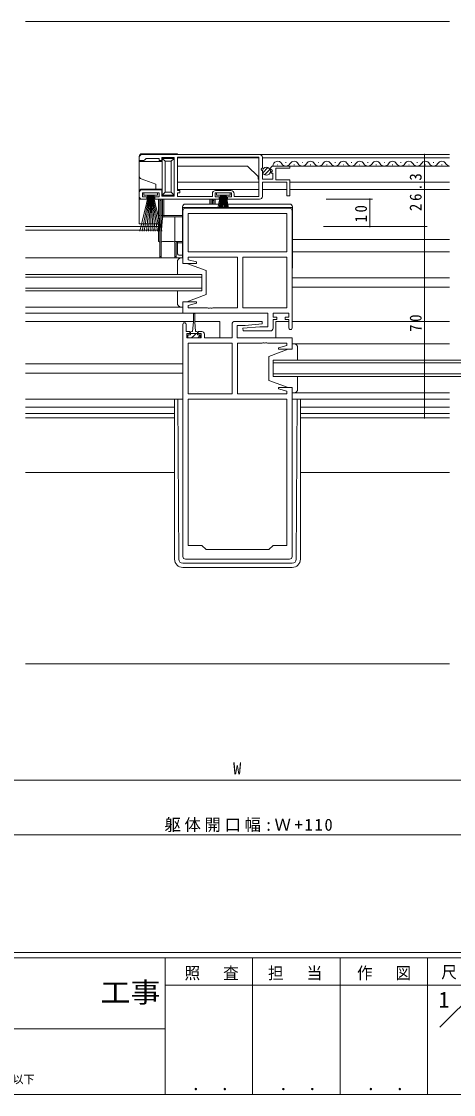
# Model space of a CAD drawing. Units: millimetres, scale not verified. Extents: x -594 to 539, y -420 to 386.
# Drawn here: x 93.5 to 251.5, y -420 to -27.5 of the extents above; entities that cross this region are included whole.
import ezdxf
from ezdxf.enums import TextEntityAlignment as Align

# ---------------------------------------------------------------- set-up
doc = ezdxf.new("R2010")
doc.units = ezdxf.units.MM
doc.header["$LTSCALE"] = 2
for name, color, linetype, lineweight in [('0-1_YKK_ZWAK', 7, 'Continuous', 9), ('0-3_YKK_11', 7, 'Continuous', 9), ('0-4_YKK_12', 2, 'Continuous', 9), ('0-5_YKK_13', 4, 'Continuous', 9), ('0-6_YKK_D', 6, 'Continuous', 9), ('0-7_YSS_K', 3, 'Continuous', 9)]:
    doc.layers.add(name, color=color, linetype=linetype, lineweight=lineweight)
doc.layers.add('0-2_USER1', color=4, linetype='Continuous')
doc.styles.add('ＭＳ ゴシック', font='')
doc.styles.get('ＭＳ ゴシック').set_extended_font_data('MS Gothic')

msp = doc.modelspace()

# ---------------------------------------------------------------- linework, layer by layer
at = {"layer": '0-1_YKK_ZWAK'}
for p, q in [((510, -368), (-590, -368)), ((456, -370), (-590, -370)), ((146, -370), (146, -420)), ((178, -370), (178, -420)), ((210, -370), (210, -420)), ((242, -370), (242, -420)), ((243.406, -379.999), (146, -379.999)), ((243.406, -379.999), (272, -379.999)), ((246.529, -395.337), (260.376, -381.49)), ((-38, -395.999), (146, -395.999)), ((-590, -420), (456, -420))]:
    msp.add_line(p, q, dxfattribs=at)
at = {"layer": '0-3_YKK_11'}
for p, q in [((136.589, -77.188), (136.589, -78.388)), ((136.589, -78.388), (138.289, -78.388)), ((180.589, -76.188), (137.589, -76.188)), ((138.289, -78.388), (138.589, -78.088)), ((138.589, -78.088), (139.089, -77.588)), ((139.089, -77.588), (143.789, -77.588)), ((143.789, -77.588), (143.789, -78.388)), ((143.789, -78.388), (144.789, -78.388)), ((144.789, -77.288), (149.389, -77.288)), ((144.789, -78.388), (144.789, -77.288)), ((149.389, -77.288), (149.389, -91.388)), ((150.589, -77.088), (180.289, -77.088)), ((150.589, -89.288), (150.589, -77.088)), ((150.589, -77.088), (180.289, -77.088)), ((180.289, -77.088), (180.289, -91.488)), ((181.589, -81.02), (181.589, -77.188)), ((181.136, -81.56), (181.589, -81.02)), ((181.289, -81.888), (181.136, -81.56)), ((181.589, -82.188), (181.289, -81.888)), ((181.589, -85.188), (181.589, -82.188)), ((184.39, -81.57), (184.641, -81.781)), ((184.641, -81.781), (184.96, -81.696)), ((185.23, -82.164), (184.665, -82.73)), ((184.96, -81.696), (185.23, -82.164)), ((191.589, -80.388), (185.685, -80.388)), ((186.489, -81.188), (191.589, -81.188)), ((186.489, -85.388), (186.489, -81.188)), ((191.589, -81.188), (191.589, -80.388)), ((185.389, -85.188), (181.589, -85.188)), ((181.589, -86.288), (190.589, -86.288)), ((181.589, -91.488), (181.589, -86.288)), ((184.665, -82.73), (184.772, -82.988)), ((184.772, -82.988), (185.389, -82.988)), ((185.389, -82.988), (185.389, -85.188)), ((191.589, -85.388), (186.489, -85.388)), ((190.589, -86.288), (190.589, -91.288)), ((191.589, -91.288), (191.589, -85.388)), ((136.589, -90.088), (136.589, -91.488)), ((144.789, -89.088), (137.589, -89.088)), ((137.789, -90.188), (143.789, -90.188)), ((137.789, -91.688), (137.789, -90.188)), ((143.789, -90.188), (143.789, -91.688)), ((144.789, -91.388), (144.789, -89.088)), ((151.389, -89.288), (150.589, -89.288)), ((150.589, -90.188), (151.389, -90.188)), ((150.589, -91.488), (150.589, -90.188)), ((151.389, -90.188), (151.389, -89.288)), ((164.289, -90.188), (170.289, -90.188)), ((164.289, -91.688), (164.289, -90.188)), ((170.089, -89.288), (164.489, -89.288)), ((170.289, -90.188), (170.289, -91.688)), ((137.589, -92.488), (139.289, -92.488)), ((139.289, -91.688), (137.789, -91.688)), ((139.289, -92.488), (139.289, -91.688)), ((142.289, -91.688), (142.289, -92.488)), ((143.789, -91.688), (142.289, -91.688)), ((142.289, -92.488), (165.789, -92.488)), ((149.389, -91.388), (144.789, -91.388)), ((163.289, -91.488), (150.589, -91.488)), ((163.289, -90.488), (163.289, -91.488)), ((165.789, -91.688), (164.289, -91.688)), ((165.789, -92.488), (165.789, -91.688)), ((168.789, -91.688), (168.789, -92.488)), ((170.289, -91.688), (168.789, -91.688)), ((168.789, -92.488), (180.589, -92.488)), ((171.289, -91.488), (171.289, -90.488)), ((180.289, -91.488), (171.289, -91.488)), ((190.589, -91.288), (191.589, -91.288)), ((152.49, -96.788), (152.49, -115.988)), ((191.49, -95.788), (153.49, -95.788)), ((190.56, -97.718), (154.42, -97.718)), ((154.42, -97.718), (154.42, -111.788)), ((190.56, -97.718), (154.42, -97.718)), ((190.56, -111.788), (190.56, -97.718)), ((192.49, -139.588), (192.49, -96.788)), ((154.42, -111.788), (190.56, -111.788)), ((154.42, -113.718), (172.49, -113.718)), ((154.42, -114.635), (154.42, -113.718)), ((172.49, -113.718), (172.49, -132.258)), ((174.49, -113.718), (174.49, -132.258)), ((190.56, -113.718), (174.49, -113.718)), ((174.49, -113.718), (174.49, -132.258)), ((190.56, -132.258), (190.56, -113.718)), ((152.49, -115.988), (157.451, -115.988)), ((157.519, -115.466), (154.42, -114.635)), ((157.451, -115.988), (157.519, -115.466)), ((152.49, -129.988), (152.49, -134.188)), ((157.451, -129.988), (152.49, -129.988)), ((154.42, -131.341), (157.519, -130.511)), ((154.42, -132.258), (154.42, -131.341)), ((161.532, -132.258), (154.42, -132.258)), ((157.519, -130.511), (157.451, -129.988)), ((161.715, -132.378), (161.532, -132.258)), ((162.265, -132.378), (161.715, -132.378)), ((162.448, -132.258), (162.265, -132.378)), ((162.532, -132.258), (162.448, -132.258)), ((162.715, -132.378), (162.532, -132.258)), ((163.265, -132.378), (162.715, -132.378)), ((163.448, -132.258), (163.265, -132.378)), ((172.49, -132.258), (163.448, -132.258)), ((174.49, -132.258), (190.56, -132.258)), ((152.49, -134.188), (183.56, -134.188)), ((181.468, -137.188), (171.49, -137.188)), ((181.51, -138.145), (181.468, -137.188)), ((183.56, -134.188), (183.56, -139.188)), ((185.49, -134.188), (191.29, -134.188)), ((185.49, -135.688), (185.49, -134.188)), ((186.89, -135.688), (185.49, -135.688)), ((185.49, -136.488), (186.89, -136.488)), ((185.49, -139.688), (185.49, -136.488)), ((186.89, -136.488), (186.89, -135.688)), ((189.89, -135.688), (189.89, -136.488)), ((191.29, -135.688), (189.89, -135.688)), ((189.89, -136.488), (191.29, -136.488)), ((191.29, -134.188), (191.29, -135.688)), ((191.29, -136.488), (191.29, -139.588)), ((152.49, -138.288), (152.49, -223.188)), ((153.69, -140.888), (153.69, -138.288)), ((155.09, -140.888), (153.69, -140.888)), ((155.09, -141.688), (155.09, -140.888)), ((158.09, -140.888), (158.09, -141.688)), ((159.39, -140.888), (158.09, -140.888)), ((170.49, -138.188), (170.49, -143.188)), ((172.42, -138.688), (175.297, -138.688)), ((172.42, -143.188), (172.42, -138.688)), ((180.683, -139.188), (174.47, -139.732)), ((174.47, -139.732), (174.512, -140.688)), ((174.512, -140.688), (184.49, -140.688)), ((175.297, -138.688), (181.51, -138.145)), ((183.56, -139.188), (180.683, -139.188)), ((153.99, -141.688), (155.09, -141.688)), ((153.99, -143.188), (153.99, -141.688)), ((159.19, -143.188), (153.99, -143.188)), ((154.42, -145.118), (154.42, -163.658)), ((170.49, -145.118), (154.42, -145.118)), ((158.09, -141.688), (159.19, -141.688)), ((159.19, -141.688), (159.19, -143.188)), ((160.39, -143.188), (160.39, -141.888)), ((170.49, -143.188), (160.39, -143.188)), ((170.49, -163.658), (170.49, -145.118)), ((170.49, -163.658), (170.49, -145.118)), ((192.49, -143.188), (172.42, -143.188)), ((172.49, -145.118), (181.532, -145.118)), ((172.49, -163.658), (172.49, -145.118)), ((181.532, -145.118), (181.715, -144.998)), ((181.715, -144.998), (182.265, -144.998)), ((182.265, -144.998), (182.448, -145.118)), ((182.448, -145.118), (182.532, -145.118)), ((182.532, -145.118), (182.715, -144.998)), ((182.715, -144.998), (183.265, -144.998)), ((183.265, -144.998), (183.448, -145.118)), ((183.448, -145.118), (190.56, -145.118)), ((190.56, -145.118), (190.56, -146.035)), ((192.49, -147.388), (192.49, -143.188)), ((190.56, -146.035), (187.461, -146.866)), ((187.461, -146.866), (187.53, -147.388)), ((187.53, -147.388), (192.49, -147.388)), ((154.42, -163.658), (170.49, -163.658)), ((190.56, -163.658), (172.49, -163.658)), ((187.53, -161.388), (187.461, -161.911)), ((187.461, -161.911), (190.56, -162.741)), ((192.49, -161.388), (187.53, -161.388)), ((190.56, -162.741), (190.56, -163.658)), ((192.49, -223.188), (192.49, -161.388)), ((154.42, -165.588), (154.42, -219.188)), ((190.56, -165.588), (154.42, -165.588)), ((190.56, -219.188), (190.56, -165.588)), ((190.56, -219.188), (190.56, -165.588)), ((154.42, -219.188), (159.49, -219.188)), ((159.49, -219.188), (160.99, -220.688)), ((183.99, -220.688), (185.49, -219.188)), ((185.49, -219.188), (190.56, -219.188)), ((160.99, -220.688), (183.99, -220.688)), ((153.49, -224.188), (191.49, -224.188))]:
    msp.add_line(p, q, dxfattribs=at)
for centre, radius, start, end in [((137.589, -77.188), 1, 90, 179.99998), ((180.589, -77.188), 1, 0, 89.99998), ((185.685, -81.688), 1.3, 89.99997, 174.78409), ((137.589, -90.088), 1, 90, 179.99998), ((164.489, -90.488), 1.2, 90, 179.99998), ((170.089, -90.488), 1.2, 0, 89.99998), ((137.589, -91.488), 1, 180, 269.99998), ((180.589, -91.488), 1, 270, 359.99998), ((153.49, -96.788), 1, 90, 179.99998), ((191.49, -96.788), 1, 0, 89.99998), ((171.49, -138.188), 1, 90, 179.99998), ((153.09, -138.288), 0.6, 359.99998, 180), ((159.39, -141.888), 1, 0, 89.99998), ((184.49, -139.688), 1, 270, 359.99998), ((191.89, -139.588), 0.6, 179.99998, 0), ((153.49, -223.188), 1, 180, 269.99998), ((191.49, -223.188), 1, 270, 359.99998)]:
    msp.add_arc(centre, radius, start, end, dxfattribs=at)
at = {"layer": '0-4_YKK_12'}
for p, q in [((94.99, -27.49), (249.99, -27.49)), ((150.587, -76.188), (249.99, -76.188)), ((150.587, -77.38), (150.589, -89.015)), ((180.29, -77.388), (150.588, -77.388)), ((181.59, -77.388), (249.99, -77.388)), ((176.19, -80.388), (150.588, -80.388)), ((179.99, -84.188), (176.19, -80.388)), ((185.345, -80.388), (249.99, -80.388)), ((187.086, -79.888), (187.286, -79.888)), ((190.086, -79.128), (190.286, -79.128)), ((193.086, -79.888), (193.286, -79.888)), ((196.086, -79.128), (196.286, -79.128)), ((199.086, -79.888), (199.286, -79.888)), ((202.086, -79.128), (202.286, -79.128)), ((205.086, -79.888), (205.286, -79.888)), ((208.086, -79.128), (208.286, -79.128)), ((211.086, -79.888), (211.286, -79.888)), ((214.086, -79.128), (214.286, -79.128)), ((217.086, -79.888), (217.286, -79.888)), ((220.086, -79.128), (220.286, -79.128)), ((223.086, -79.888), (223.286, -79.888)), ((226.086, -79.128), (226.286, -79.128)), ((229.086, -79.888), (229.286, -79.888)), ((232.086, -79.128), (232.286, -79.128)), ((235.086, -79.888), (235.286, -79.888)), ((238.086, -79.128), (238.286, -79.128)), ((241.086, -79.888), (241.286, -79.888)), ((244.086, -79.128), (244.286, -79.128)), ((247.086, -79.888), (247.286, -79.888)), ((180.29, -86.288), (150.589, -86.288)), ((179.99, -85.188), (179.99, -84.188)), ((179.99, -85.188), (180.29, -85.188)), ((191.59, -86.288), (249.99, -86.288)), ((180.29, -88.988), (150.589, -88.988)), ((190.59, -88.988), (181.59, -88.988)), ((191.59, -88.988), (249.99, -88.988)), ((94.99, -102.488), (144.09, -102.488)), ((144.09, -103.888), (94.99, -103.888)), ((249.99, -107.189), (192.69, -107.188)), ((192.49, -111.788), (249.99, -111.788)), ((159.49, -119.988), (94.99, -119.988)), ((94.99, -120.988), (159.49, -120.988)), ((159.49, -125.988), (159.49, -119.988)), ((192.49, -121.288), (249.99, -121.288)), ((159.49, -124.988), (94.99, -124.988)), ((192.49, -124.688), (249.99, -124.688)), ((94.99, -125.988), (159.49, -125.988)), ((152.99, -134.188), (94.99, -134.188)), ((94.99, -137.188), (156.34, -137.188)), ((156.84, -137.188), (165.99, -137.188)), ((165.99, -137.188), (165.99, -143.188)), ((186.49, -137.188), (186.49, -143.188)), ((186.49, -137.188), (191.29, -137.188)), ((192.49, -137.188), (249.99, -137.188)), ((94.99, -152.688), (152.49, -152.688)), ((185.49, -151.388), (185.49, -157.388)), ((249.99, -151.388), (185.49, -151.388)), ((185.49, -152.388), (249.99, -152.388)), ((310.49, -151.388), (245.99, -151.388)), ((245.99, -152.388), (310.49, -152.388)), ((94.99, -156.088), (152.49, -156.088)), ((249.99, -156.388), (185.49, -156.388)), ((310.49, -156.388), (245.99, -156.388)), ((185.49, -157.388), (249.99, -157.388)), ((245.99, -157.388), (310.49, -157.388)), ((94.99, -168.588), (149.49, -168.588)), ((192.49, -165.588), (249.99, -165.588)), ((195.49, -168.588), (249.99, -168.588)), ((149.49, -170.858), (94.99, -170.858)), ((94.99, -172.488), (149.49, -172.488)), ((249.99, -170.858), (195.49, -170.858)), ((195.49, -172.488), (249.99, -172.488)), ((94.99, -192.488), (149.49, -192.488)), ((195.49, -192.488), (249.99, -192.488))]:
    msp.add_line(p, q, dxfattribs=at)
for centre, start, end in [((187.186, -80.347), 29.20253, 181.99733), ((190.186, -78.67), 209.20253, 330.79745), ((193.186, -80.347), 29.20253, 150.79745), ((196.186, -78.67), 209.20253, 330.79745), ((199.186, -80.347), 29.20253, 150.79745), ((202.186, -78.67), 209.20253, 330.79745), ((205.186, -80.347), 29.20253, 150.79745), ((208.186, -78.67), 209.20253, 330.79745), ((211.186, -80.347), 29.20253, 150.79745), ((214.186, -78.67), 209.20253, 330.79745), ((217.186, -80.347), 29.20253, 150.79745), ((220.186, -78.67), 209.20253, 330.79745), ((223.186, -80.347), 29.20253, 150.79745), ((226.186, -78.67), 209.20253, 330.79745), ((229.186, -80.347), 29.20253, 150.79745), ((232.186, -78.67), 209.20253, 330.79745), ((235.186, -80.347), 29.20253, 150.79745), ((238.186, -78.67), 209.20253, 330.79745), ((241.186, -80.347), 29.20253, 150.79745), ((244.186, -78.67), 209.20253, 330.79745), ((247.186, -80.347), 29.20253, 150.79745), ((250.186, -78.67), 209.20253, 263.46927)]:
    msp.add_arc(centre, 1.718, start, end, dxfattribs=at)
at = {"layer": '0-5_YKK_13'}
for p, q in [((136.59, -76.888), (136.59, -78.688)), ((150.59, -75.888), (137.59, -75.888)), ((144.99, -77.588), (144.99, -77.305)), ((144.99, -77.588), (149.29, -77.588)), ((145.99, -78.588), (144.99, -77.588)), ((144.99, -90.988), (144.99, -77.588)), ((149.29, -77.588), (148.29, -78.588)), ((149.29, -77.365), (149.29, -77.588)), ((150.59, -76.188), (150.59, -75.888)), ((136.59, -78.688), (136.59, -84.088)), ((144.99, -78.688), (136.59, -78.688)), ((145.99, -78.588), (145.99, -89.988)), ((148.29, -78.588), (145.99, -78.588)), ((148.29, -89.988), (148.29, -78.588)), ((181.739, -82.848), (183.636, -80.95)), ((182.42, -83.581), (184.369, -81.632)), ((137.59, -88.788), (142.59, -88.788)), ((138.29, -90.188), (138.29, -91.038)), ((143.29, -90.188), (138.29, -90.188)), ((143.29, -91.038), (143.29, -90.188)), ((145.99, -89.988), (144.99, -90.988)), ((145.99, -89.988), (148.29, -89.988)), ((164.79, -90.188), (164.79, -91.038)), ((169.79, -90.188), (164.79, -90.188)), ((169.79, -91.038), (169.79, -90.188)), ((139.59, -92.488), (136.59, -92.488)), ((139.99, -91.038), (136.79, -104.188)), ((137.59, -104.188), (140.19, -91.038)), ((138.29, -91.038), (143.29, -91.038)), ((140.39, -91.038), (138.39, -104.188)), ((139.19, -104.188), (140.59, -91.038)), ((139.59, -91.038), (139.59, -92.488)), ((140.79, -91.038), (139.99, -104.188)), ((140.79, -91.038), (141.59, -104.188)), ((140.79, -104.188), (140.79, -91.038)), ((142.39, -104.188), (140.99, -91.038)), ((141.19, -91.038), (143.19, -104.188)), ((143.99, -104.188), (141.39, -91.038)), ((141.59, -91.038), (144.79, -104.188)), ((141.99, -92.488), (141.99, -91.038)), ((143.59, -92.488), (141.99, -92.488)), ((144.09, -92.488), (143.59, -92.488)), ((143.59, -98.488), (143.59, -92.488)), ((144.09, -113.488), (144.09, -92.988)), ((144.59, -92.988), (144.09, -92.988)), ((145.052, -92.488), (144.59, -92.488)), ((144.59, -92.488), (144.59, -92.988)), ((144.59, -92.988), (144.59, -113.488)), ((144.99, -91.371), (144.99, -90.988)), ((149.29, -90.988), (144.99, -90.988)), ((145.052, -98.488), (145.052, -92.488)), ((162.33, -92.488), (145.55, -92.488)), ((149.29, -90.988), (149.29, -91.312)), ((162.33, -92.488), (162.828, -92.488)), ((162.33, -94.288), (162.33, -92.488)), ((163.29, -94.288), (163.29, -92.988)), ((163.79, -92.988), (163.29, -92.988)), ((164.29, -92.488), (163.79, -92.488)), ((163.79, -92.488), (163.79, -92.988)), ((163.79, -92.988), (163.79, -94.288)), ((164.29, -94.288), (164.29, -92.488)), ((164.79, -91.038), (169.79, -91.038)), ((166.29, -91.038), (165.359, -95.788)), ((165.745, -95.788), (166.49, -91.038)), ((166.69, -91.038), (166.131, -95.788)), ((166.518, -95.788), (166.89, -91.038)), ((167.09, -91.038), (166.904, -95.788)), ((167.29, -95.788), (167.29, -91.038)), ((167.49, -91.038), (167.676, -95.788)), ((168.063, -95.788), (167.69, -91.038)), ((167.89, -91.038), (168.449, -95.788)), ((168.835, -95.788), (168.09, -91.038)), ((168.29, -91.038), (169.222, -95.788)), ((152.39, -95.288), (152.39, -113.988)), ((192.59, -95.488), (152.39, -95.488)), ((153.39, -94.288), (191.59, -94.288)), ((192.59, -95.288), (192.59, -117.784)), ((144.09, -104.988), (143.59, -98.988)), ((143.59, -107.988), (143.59, -101.488)), ((145.052, -99.447), (144.59, -104.988)), ((145.55, -98.488), (145.052, -98.488)), ((145.55, -98.488), (152.49, -98.488)), ((145.55, -98.488), (145.55, -98.988)), ((152.49, -98.988), (145.55, -98.988)), ((145.09, -107.988), (149.09, -107.988)), ((149.59, -113.488), (149.59, -108.488)), ((150.09, -108.488), (150.09, -113.488)), ((150.59, -108.488), (150.59, -107.988)), ((152.49, -107.988), (150.59, -107.988)), ((150.59, -108.488), (150.59, -112.488)), ((152.49, -108.488), (150.59, -108.488)), ((144.59, -113.488), (144.59, -113.988)), ((149.59, -113.988), (149.59, -113.488)), ((149.59, -113.488), (150.09, -113.488)), ((150.09, -113.488), (150.09, -113.988)), ((151.09, -112.988), (152.49, -112.988)), ((94.99, -113.988), (152.49, -113.99)), ((144.59, -113.988), (144.09, -113.988)), ((150.09, -113.988), (149.59, -113.988)), ((150.49, -119.988), (150.49, -115.488)), ((151.99, -113.988), (152.49, -113.988)), ((152.49, -113.988), (152.49, -115.988)), ((152.49, -115.988), (153.99, -115.988)), ((153.99, -115.988), (160.99, -118.588)), ((160.99, -118.588), (160.99, -127.388)), ((192.59, -117.784), (192.49, -117.784)), ((150.49, -130.488), (150.49, -125.988)), ((153.99, -129.988), (160.99, -127.388)), ((152.49, -131.988), (94.99, -131.988)), ((152.49, -131.988), (151.99, -131.988)), ((152.49, -129.988), (152.49, -131.988)), ((153.99, -129.988), (152.49, -129.988)), ((156.34, -134.438), (156.34, -137.388)), ((156.84, -137.388), (156.84, -134.438)), ((155.34, -142.088), (155.34, -141.288)), ((155.74, -140.888), (156.09, -140.888)), ((156.34, -137.388), (156.09, -140.888)), ((156.84, -137.388), (157.09, -140.888)), ((157.09, -140.888), (157.44, -140.888)), ((157.84, -141.288), (157.84, -142.088)), ((154.29, -142.088), (154.29, -143.188)), ((155.34, -142.088), (154.29, -142.088)), ((154.579, -142.088), (154.29, -142.377)), ((154.29, -143.188), (158.89, -143.188)), ((157.84, -141.588), (155.34, -141.588)), ((156.59, -142.322), (155.724, -143.188)), ((157.324, -141.588), (156.59, -142.322)), ((158.89, -142.088), (157.84, -142.088)), ((158.89, -142.267), (157.969, -143.188)), ((158.89, -143.188), (158.89, -142.088)), ((190.99, -147.388), (183.99, -149.988)), ((192.49, -147.388), (190.99, -147.388)), ((192.49, -145.388), (192.49, -147.388)), ((192.99, -145.388), (192.49, -145.388)), ((192.49, -145.388), (249.99, -145.388)), ((194.49, -151.388), (194.49, -146.888)), ((183.99, -149.988), (183.99, -158.788)), ((190.99, -161.388), (183.99, -158.788)), ((194.49, -161.888), (194.49, -157.388)), ((190.99, -161.388), (192.49, -161.388)), ((192.49, -161.388), (192.49, -163.388)), ((192.49, -163.388), (192.99, -163.388)), ((192.49, -163.388), (249.99, -163.388)), ((94.99, -165.588), (152.49, -165.588)), ((94.99, -165.588), (152.49, -165.588)), ((149.49, -165.588), (149.49, -224.186)), ((150.983, -224.193), (150.699, -165.588)), ((193.997, -224.193), (194.281, -165.588)), ((195.49, -165.588), (195.49, -224.186)), ((152.483, -225.686), (192.497, -225.686)), ((152.49, -227.186), (192.49, -227.186))]:
    msp.add_line(p, q, dxfattribs=at)
for points in [[(149.29, -77.588), (149.29, -90.988), (148.29, -89.988)], [(136.59, -84.088), (136.59, -89.788), (136.59, -92.488)], [(137.248, -85.028), (142.59, -86.972), (142.59, -88.788), (144.99, -88.788)], [(136.59, -92.488), (136.59, -101.488), (143.59, -101.488)], [(144.09, -92.988), (144.09, -92.488), (144.59, -92.488)], [(145.052, -92.488), (145.55, -92.488), (145.55, -98.488)], [(163.29, -92.488), (162.828, -92.488), (162.828, -94.288)], [(163.29, -92.988), (163.29, -92.488), (163.79, -92.488)], [(144.09, -98.488), (143.59, -98.488), (143.59, -98.988)], [(145.052, -99.447), (145.052, -98.488), (144.59, -98.488)], [(150.59, -107.988), (149.59, -107.988), (149.59, -98.988)], [(144.09, -113.988), (144.09, -113.488), (144.59, -113.488)]]:
    msp.add_lwpolyline(points, dxfattribs=at)
msp.add_circle((183.076, -82.288), 1.45, dxfattribs=at)
for centre, radius, start, end in [((137.59, -76.888), 1, 90, 180), ((137.59, -84.088), 1, 180, 250), ((137.59, -89.788), 1, 90, 180), ((153.39, -95.288), 1, 90, 180), ((191.59, -95.288), 1, 0, 90), ((145.55, -99.488), 0.5, 90, 175.23634), ((143.59, -108.488), 0.5, 0, 90), ((145.09, -108.488), 0.5, 90, 180), ((149.09, -108.488), 0.5, 0, 90), ((150.59, -108.488), 0.5, 90, 180), ((151.09, -112.488), 0.5, 180, 270), ((151.99, -115.488), 1.5, 90, 180), ((151.99, -130.488), 1.5, 180, 270), ((156.59, -134.438), 0.25, 0, 180), ((155.74, -141.288), 0.4, 90, 180), ((157.44, -141.288), 0.4, 0, 90), ((192.99, -146.888), 1.5, 0, 90), ((192.99, -161.888), 1.5, 270, 0), ((152.49, -224.186), 3, 180, 270), ((152.483, -224.186), 1.5, 180.27722, 270), ((192.49, -224.186), 3, 270, 0), ((192.497, -224.186), 1.5, 270, 359.72276)]:
    msp.add_arc(centre, radius, start, end, dxfattribs=at)
at = {"layer": '0-6_YKK_D'}
for p, q in [((203.886, -76.188), (241.886, -76.188)), ((240.886, -102.488), (240.886, -76.188)), ((204.891, -92.488), (221.886, -92.488)), ((220.886, -102.488), (220.886, -92.488)), ((203.886, -102.488), (241.886, -102.488)), ((203.886, -102.488), (241.886, -102.488)), ((204.891, -102.488), (221.886, -102.488)), ((240.886, -102.488), (240.886, -172.488)), ((203.886, -172.488), (241.886, -172.488)), ((9.49, -304.988), (335.49, -304.988)), ((-52.51, -324.988), (397.49, -324.988))]:
    msp.add_line(p, q, dxfattribs=at)
for centre, start, end in [((240.886, -76.188), 90, 270), ((240.886, -76.188), 270, 90), ((220.886, -92.488), 90, 270), ((220.886, -92.488), 270, 90), ((220.886, -102.488), 90, 270), ((220.886, -102.488), 270, 90), ((240.886, -102.488), 90, 270), ((240.886, -102.488), 90, 270), ((240.886, -102.488), 270, 90), ((240.886, -102.488), 270, 90), ((240.886, -172.488), 90, 270), ((240.886, -172.488), 270, 90)]:
    msp.add_arc(centre, 0.106, start, end, dxfattribs=at)
at = {"layer": '0-7_YSS_K'}
msp.add_line((249.99, -262.489), (94.99, -262.489), dxfattribs=at)

# ---------------------------------------------------------------- texts
at = {"layer": '0-1_YKK_ZWAK', "color": 3, "style": 'ＭＳ ゴシック', "width": 1.1}
msp.add_text('工事', height=7.331, dxfattribs=at).set_placement((122.331, -388.509), align=Align.BOTTOM_LEFT)
at = {"layer": '0-1_YKK_ZWAK', "char_height": 4.399, "attachment_point": 7, "style": 'ＭＳ ゴシック'}
for s, insert in [('\\T1.24;\\W0.95;照\\~\\~査', (153.127, -378.257)), ('\\T1.24;\\W0.95;担\\~\\~当', (183.649, -378.257)), ('\\T1.24;\\W0.95;作\\~\\~図', (216.171, -378.231)), ('\\T1.24;\\W0.95;尺\\~\\~度', (247.018, -377.91)), ('\\T1.24;\\W0.95;\\~．\\~．', (152.364, -418.494)), ('\\T1.24;\\W0.95;\\~．\\~．', (184.364, -418.494)), ('\\T1.24;\\W0.95;\\~．\\~．', (216.364, -418.494))]:
    msp.add_mtext(s, dxfattribs=dict(at, insert=insert))
at = {"layer": '0-2_USER1', "color": 7, "style": 'ＭＳ ゴシック'}
msp.add_text('1', height=5.865, dxfattribs=at).set_placement((246, -389.999), align=Align.BOTTOM_LEFT)
at = {"layer": '0-2_USER1', "style": 'ＭＳ ゴシック'}
msp.add_text('D・Eﾀｲﾌﾟ/14mm溝幅（網戸たてかまち55mm）H=2000より大きくH=2200以下', height=2.933, dxfattribs=at).set_placement((-31.673, -416.785), align=Align.BOTTOM_LEFT)
at = {"layer": '0-6_YKK_D', "color": 7, "style": 'ＭＳ ゴシック'}
msp.add_text('W', height=4.399, dxfattribs=at).set_placement((170.89, -304.188), align=Align.BOTTOM_LEFT)
at = {"layer": '0-6_YKK_D', "color": 7, "char_height": 4.399, "attachment_point": 7, "rotation": 90, "style": 'ＭＳ ゴシック'}
for s, insert in [('\\T1.38;\\W0.9;26.3', (239.886, -96.858)), ('\\T1.36;\\W0.9;10', (219.886, -101.008)), ('\\T1.36;\\W0.9;70', (239.886, -141.008))]:
    msp.add_mtext(s, dxfattribs=dict(at, insert=insert))
at = {"layer": '0-6_YKK_D', "color": 7, "insert": (145.77, -323.988), "char_height": 4.399, "attachment_point": 7, "style": 'ＭＳ ゴシック'}
msp.add_mtext('\\T1.22;躯体開口幅:Ｗ+110', dxfattribs=at)

doc.saveas('drawing.dxf')
